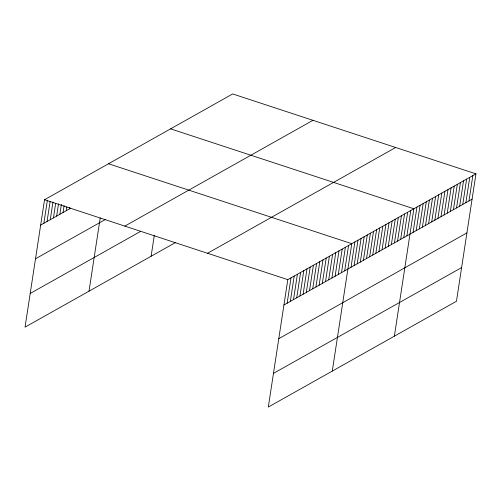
<?xml version="1.0" encoding="UTF-8"?>
<svg xmlns="http://www.w3.org/2000/svg" width="501" height="501" viewBox="0 0 501 501"><rect width="100%" height="100%" fill="white"/><g stroke="black" fill="none" stroke-linecap="round" stroke-linejoin="round"><path stroke-width="0.75" d="M475.95 173.86L287.812 279.646L268.317 407.056L456.455 301.27L475.95 173.86L232.683 93.944L44.545 199.73L25.05 327.14L175.319 242.647M43.863 223.289L47.395 200.237M47.063 221.492L50.119 201.515M50.263 219.695L52.968 202.022M53.457 217.891L55.692 203.293M56.657 216.094L58.542 203.801M59.857 214.296L61.385 204.308M63.057 212.499L64.115 205.585M66.251 210.702L66.84 206.857M69.451 208.904L69.689 207.364M89.015 291.169L100.231 217.885M151.102 256.261L154.321 235.213M287.129 303.205L291.012 277.848M290.329 301.408L294.206 276.051M293.53 299.611L297.406 274.254M296.724 297.813L300.606 272.45M299.924 296.01L303.806 270.653M303.124 294.212L307 268.855M306.318 292.415L310.2 267.058M309.518 290.618L313.401 265.261M312.718 288.82L316.594 263.463M315.918 287.023L319.795 261.666M319.112 285.219L322.995 259.862M322.312 283.422L326.195 258.065M325.512 281.625L329.389 256.268M328.706 279.827L332.589 254.47M331.906 278.03L335.789 252.673M335.106 276.233L338.983 250.876M338.307 274.429L342.183 249.072M341.5 272.632L345.383 247.275M344.701 270.834L348.583 245.477M332.282 371.091L351.777 243.68L108.51 163.764M351.001 267.29L354.883 241.933M354.107 265.549L357.99 240.186M357.213 263.802L361.089 238.445M360.313 262.054L364.196 236.697M363.419 260.307L367.302 234.95M366.525 258.566L370.402 233.209M369.632 256.819L373.508 231.462M372.731 255.072L376.614 229.715M375.838 253.331L379.714 227.974M378.944 251.583L382.82 226.227M382.044 249.836L385.927 224.479M385.15 248.089L389.033 222.732M388.256 246.348L392.133 220.991M391.356 244.601L395.239 219.244M394.462 242.853L398.345 217.497M397.569 241.113L401.445 215.756M400.668 239.365L404.551 214.008M403.775 237.618L407.657 212.261M406.881 235.871L410.757 210.514M394.368 336.177L413.864 208.773L170.597 128.857M413.087 232.383L416.97 207.026M416.193 230.635L420.076 205.278M419.299 228.894L423.176 203.538M422.399 227.147L426.282 201.79M425.506 225.4L429.388 200.043M428.612 223.653L432.488 198.296M431.712 221.912L435.594 196.555M434.818 220.164L438.701 194.808M437.924 218.417L441.801 193.06M441.024 216.676L444.907 191.319M444.13 214.929L448.013 189.572M447.236 213.182L451.113 187.825M450.343 211.435L454.219 186.078M453.443 209.694L457.325 184.337M456.549 207.946L460.432 182.589M459.655 206.199L463.531 180.842M462.755 204.458L466.638 179.101M465.861 202.711L469.744 177.354M468.967 200.964L472.844 175.607M40.669 225.087L70.729 208.184M35.515 258.767L105.686 219.306M124.824 226.101L312.962 120.315M30.204 293.461L140.737 231.312M207.533 253.274L395.671 147.488M283.929 305.003L472.067 199.216M278.775 338.682L466.919 232.896M273.471 373.377L461.609 267.59M44.545 199.73L287.812 279.646"/></g></svg>
